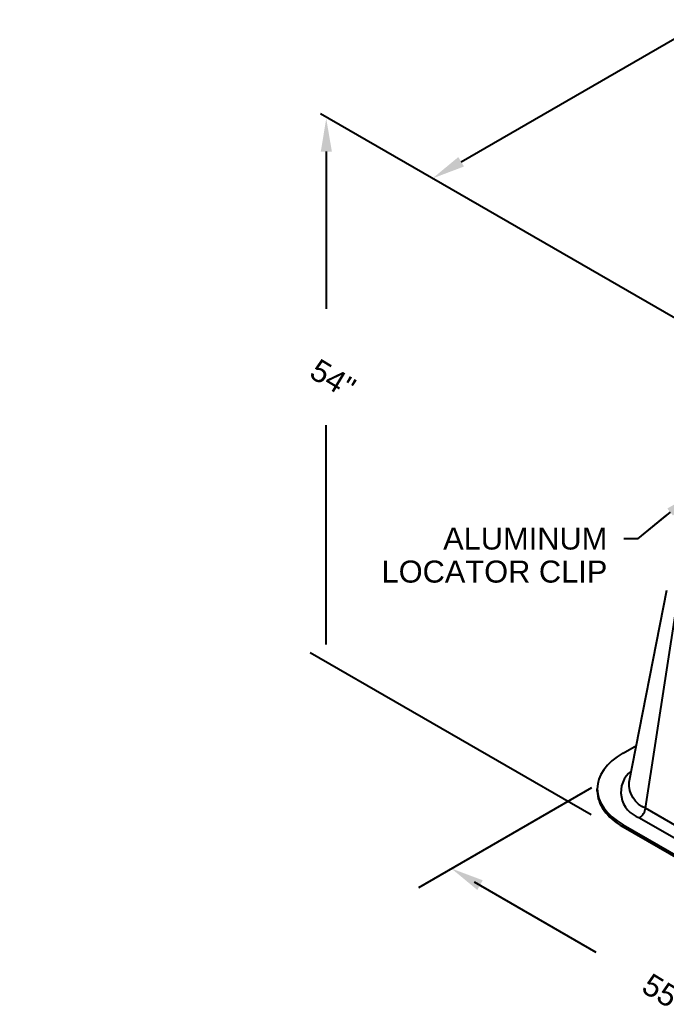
# Model space of a CAD drawing. Header units: feet. Extents: x -689 to 1837, y -511 to 1546.
# Drawn here: x 204.2 to 262.9, y -497.9 to -408.4 of the extents above; entities that cross this region are included whole.
import ezdxf
from ezdxf import colors
from ezdxf.entities.mleader import LeaderData, LeaderLine
from ezdxf.math import Vec2, Vec3

# ---------------------------------------------------------------- set-up
doc = ezdxf.new("R2010")
doc.units = ezdxf.units.FT
doc.header["$MEASUREMENT"] = 0
for name, color, linetype in [('DIMENSIONS', 1, 'Continuous'), ('EQUIPMENT', 6, 'Continuous'), ('PDF_DIMENSION', 7, 'Continuous'), ('TEXT', 1, 'Continuous')]:
    doc.layers.add(name, color=color, linetype=linetype)
doc.styles.add('NEI-A', font='arial.ttf')

msp = doc.modelspace()

# ---------------------------------------------------------------- linework, layer by layer
at = {"layer": 'DIMENSIONS'}
for points in [[(244.24044, -421.28317), (266.5723, -408.37828)], [(267.83533, -437.90393), (231.46369, -416.90832)], [(231.99453, -420.34962), (231.99453, -434.62737)], [(231.99453, -465.10486), (231.99453, -445.18924)], [(256.02873, -480.57242), (230.53015, -465.85536)], [(256.08365, -478.10127), (240.35983, -487.18045)], [(245.41195, -486.6313), (256.46805, -493.01968)]]:
    msp.add_lwpolyline(points, dxfattribs=at)
for points in [[(231.5003, -420.34962), (232.50707, -420.34962), (231.99453, -417.34764)], [(243.98418, -420.84385), (244.49671, -421.70418), (241.64116, -422.78416)], [(246.19906, -486.50317), (245.70483, -487.3818), (243.36181, -485.44149)]]:
    msp.add_solid(points, dxfattribs=at)
at = {"layer": 'EQUIPMENT'}
for points in [[(260.97103, -479.96836, -0.32758359), (259.48834, -477.58873), (262.89303, -460.16256)], [(259.68969, -476.58197, 0.6059335), (260.44019, -480.82868), (268.12821, -485.25844), (268.12821, -485.4781)]]:
    msp.add_lwpolyline(points, format="xyb", dxfattribs=at)
for points in [[(273.0522, -468.01532), (268.80548, -484.48964), (260.97103, -479.96836), (263.78997, -461.70017)], [(258.9392, -474.95284), (260.14731, -474.25726)], [(256.59618, -478.41245), (256.59618, -478.2111)]]:
    msp.add_lwpolyline(points, dxfattribs=at)
msp.add_lwpolyline([(258.9392, -481.46935), (285.59099, -496.80877), (285.59099, -497.01013), (258.9392, -481.6707)], close=True, dxfattribs=at)
for points in [[(258.94177, -474.94667), (255.81432, -476.74451), (255.81432, -479.65938), (258.94177, -481.45722)], [(256.59618, -478.4033), (256.59618, -479.62426), (257.43992, -480.79522), (258.94177, -481.65857)], [(260.45031, -480.80381), (260.72261, -480.64759), (260.94937, -480.27689), (260.97263, -479.94993)]]:
    msp.add_open_spline(points, degree=3, dxfattribs=at)
at = {"layer": 'PDF_DIMENSION', "lineweight": 25}
msp.add_lwpolyline([(262.81981, -453.38979), (260.25714, -455.49484), (259.45173, -455.49484)], dxfattribs=at)

# ---------------------------------------------------------------- texts
at = {"layer": 'TEXT', "char_height": 2, "attachment_point": 1, "rotation": 328.7482662, "line_spacing_factor": 0.9, "style": 'NEI-A'}
for s, insert, width in [('54"', (231.36917, -439.05488), 4.1131351), ('55"', (261.50976, -494.84458), 6.5794939)]:
    msp.add_mtext(s, dxfattribs=dict(at, insert=insert, width=width))

# ---------------------------------------------------------------- leaders
at = {"layer": 'TEXT'}
ml = msp.add_multileader_mtext('Standard', dxfattribs=at)
ml.set_content('ALUMINUM\\PLOCATOR CLIP', color=256, style='NEI-A')
ml.set_leader_properties()
ml.build(insert=Vec2(0, 0))
ml.multileader.update_dxf_attribs({"dogleg_length": 0.0625, "arrow_head_size": 2.5, "scale": 20})
ctx = ml.context
ctx.base_point, ctx.scale, ctx.char_height, ctx.arrow_head_size, ctx.landing_gap_size, ctx.plane_origin = Vec3(235.83934, -455.49484), 20, 2, 2.5, 1.5, Vec3(161.61041, -508.10469)
ctx.text_align_type = 2
notes = []
notes.append((ctx, [(1, (1, 1, 0), (260.25714, -455.49484), (-1, 0), 1.25, [(0, [(265.14452, -451.48609)], 0, [])])]))
ctx.mtext.insert, ctx.mtext.width, ctx.mtext.alignment, ctx.mtext.line_spacing_factor, ctx.mtext.flow_direction = Vec3(257.50714, -454.47779), 24.0519796, 3, 0.9, 5
for ctx, leaders in notes:
    for number, flags, end, landing, length, lines in leaders:
        leader = LeaderData()
        leader.index, (leader.has_last_leader_line, leader.has_dogleg_vector, leader.attachment_direction) = number, flags
        leader.last_leader_point, leader.dogleg_vector, leader.dogleg_length = Vec3(end), Vec3(landing), length
        for number, points, colour, breaks in lines:
            line = LeaderLine()
            line.index, line.vertices, line.color, line.breaks = number, Vec3.list(points), colors.encode_raw_color(colour), breaks
            leader.lines.append(line)
        ctx.leaders.append(leader)

doc.saveas('drawing.dxf')
